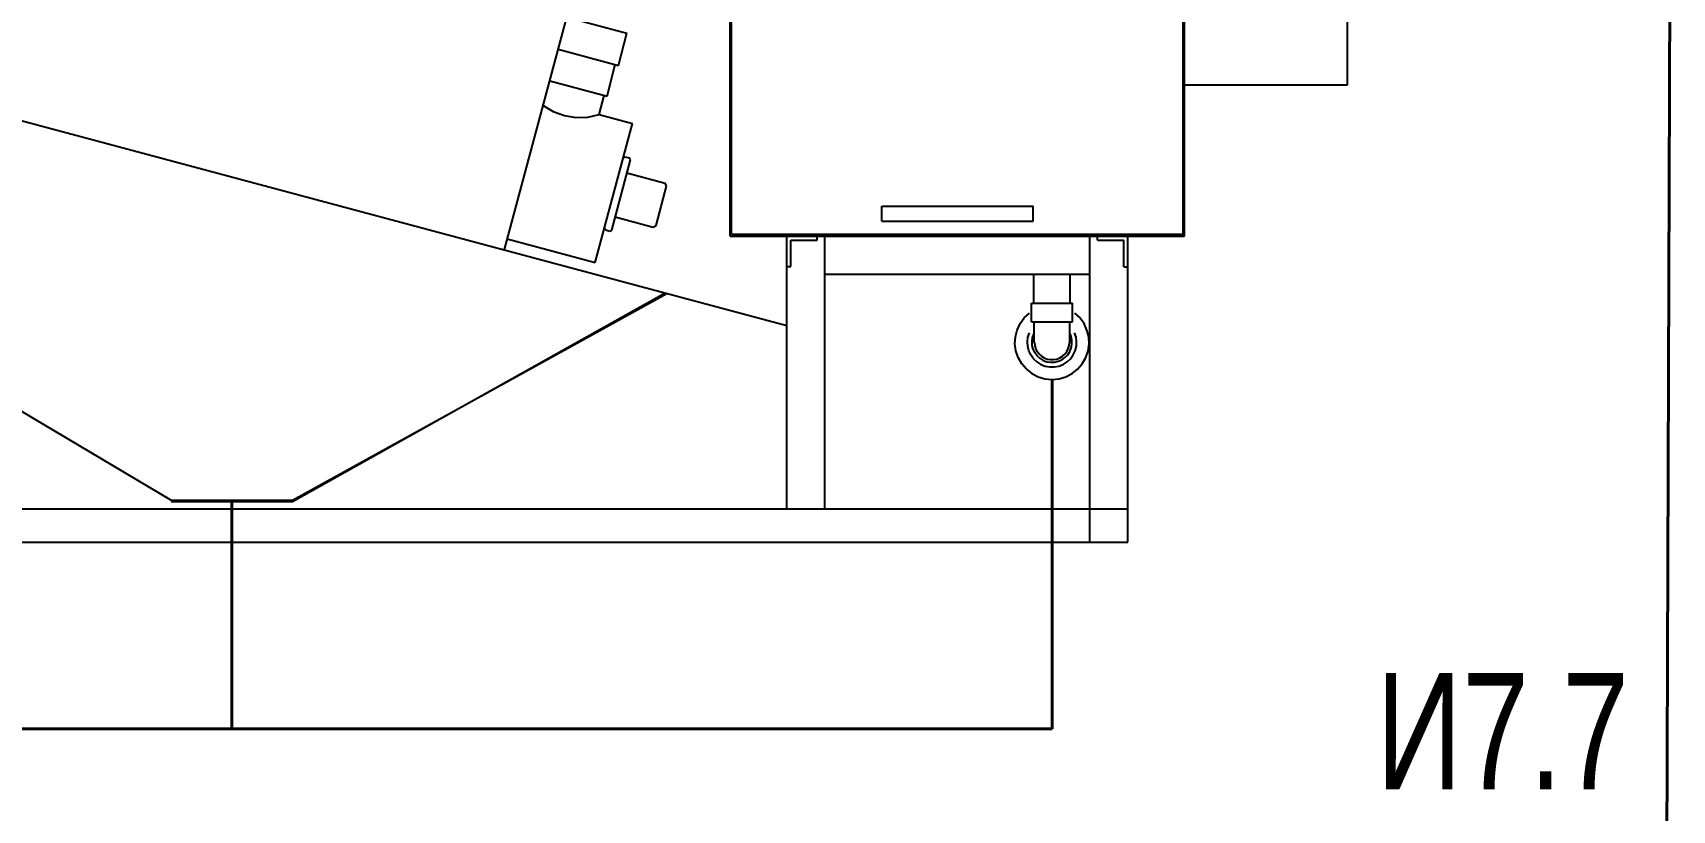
# Model space of a CAD drawing. Extents: x 151310 to 250336, y -70311 to -4848.
# Drawn here: x 223833 to 225495, y -23612 to -22824 of the extents above; entities that cross this region are included whole.
import ezdxf

# ---------------------------------------------------------------- set-up
doc = ezdxf.new("R2010")
doc.units = 0
doc.header["$LTSCALE"] = 300
doc.header["$MEASUREMENT"] = 0
doc.layers.add('1', color=7, linetype='CONTINUOUS')
doc.layers.add('Запорная арматура', color=7, linetype='CONTINUOUS', lineweight=20)
doc.layers.add('И7', color=7, linetype='CONTINUOUS', lineweight=40, true_color=0x1e0a00)
doc.layers.add('К10', color=7, linetype='CONTINUOUS', lineweight=40, true_color=0x006e00)
doc.styles.add('MONARCH', font='monarch', dxfattribs={"width": 0.77})

msp = doc.modelspace()

# ---------------------------------------------------------------- linework, layer by layer
at = {"layer": '1', "ltscale": 0.1}
msp.add_line((225165.9, -22877), (225165.9, -22370.2), dxfattribs=at)
at = {"layer": '1'}
for p, q in [((224540.2, -23030.5), (224540.2, -22416.3)), ((225000.9, -23030.5), (225000.9, -22416.3)), ((224541.7, -23028.2), (224541.7, -22418.6)), ((224999.3, -23028.2), (224999.3, -22418.6)), ((224311.4, -23043.9), (224400.7, -22711.2)), ((224374.7, -22808.3), (224435.6, -22824.7)), ((224427.1, -22857.2), (224435.6, -22824.7)), ((224365.9, -22840.8), (224427.1, -22857.2)), ((224415.4, -22888.5), (224423.7, -22856.3)), ((223703.3, -22881.4), (224597.8, -23121)), ((224357.3, -22872.8), (224415.4, -22888.5)), ((225000.9, -22877), (225165.9, -22877)), ((224350.6, -22897.8), (224360.9, -22903.9)), ((224407.4, -22907.1), (224412.6, -22887.7)), ((224360.9, -22903.9), (224372.1, -22908.1)), ((224372.1, -22908.1), (224383.8, -22910)), ((224383.8, -22910), (224395.8, -22909.6)), ((224395.8, -22909.6), (224407.4, -22907.1)), ((224403.4, -23057), (224441.1, -22916.1)), ((224407.4, -22907.1), (224441.1, -22916.1)), ((223384.2, -22947.5), (223973.6, -23298.1)), ((224431.8, -22951), (224433.7, -22949.9)), ((224433.7, -22949.9), (224438.1, -22951.1)), ((224420.1, -23024.1), (224439.2, -22952.9)), ((224435.6, -22966.3), (224474.2, -22976.6)), ((224439.2, -22952.9), (224438.1, -22951.1)), ((224465.1, -23019.5), (224475.8, -22979.5)), ((224475.8, -22979.5), (224474.2, -22976.6)), ((224693.8, -23015.1), (224693.8, -22999.8)), ((224693.8, -22999.8), (224847.3, -22999.8)), ((224847.3, -23015.1), (224847.3, -22999.8)), ((224423.7, -23010.8), (224462.3, -23021.1)), ((224693.8, -23015.1), (224847.3, -23015.1)), ((224314.3, -23033.1), (224403.4, -23057)), ((224413.8, -23024), (224412.7, -23022.2)), ((224413.8, -23024), (224418.2, -23025.2)), ((224418.2, -23025.2), (224420.1, -23024.1)), ((224462.3, -23021.1), (224465.1, -23019.5)), ((224540.2, -23030.5), (225000.9, -23030.5)), ((224541.7, -23028.2), (224999.3, -23028.2)), ((224597.8, -23306.9), (224597.8, -23030.5)), ((224636.2, -23306.9), (224636.2, -23030.5)), ((224904.9, -23306.9), (224904.9, -23030.5)), ((224943.3, -23340.7), (224943.3, -23030.5)), ((224636.2, -23068.9), (224904.9, -23068.9)), ((224884.9, -23098.1), (224884.9, -23068.9)), ((224096.5, -23299.2), (224474.3, -23087.9)), ((224096.5, -23298.1), (224476.1, -23088.4)), ((224845.7, -23117.3), (224845.7, -23098.1)), ((224845.7, -23098.1), (224887.2, -23098.1)), ((224887.2, -23117.3), (224887.1, -23098.1)), ((224834, -23119), (224838.2, -23113.2)), ((224838.2, -23113.2), (224843.5, -23108.3)), ((224889.4, -23108.3), (224894.7, -23113.2)), ((224898.9, -23119), (224894.7, -23113.2)), ((224828.9, -23139.6), (224829.3, -23132.4)), ((224829.3, -23132.4), (224831, -23125.5)), ((224831, -23125.5), (224834, -23119)), ((224841.5, -23137.3), (224842, -23132.7)), ((224842, -23132.7), (224843.5, -23128.2)), ((224845.7, -23117.3), (224887.2, -23117.3)), ((224846.7, -23133.4), (224848, -23129.6)), ((224848.4, -23138), (224848.4, -23117.3)), ((224885.9, -23132.1), (224884.4, -23128.5)), ((224884.5, -23138), (224884.5, -23117.3)), ((224886.6, -23135.9), (224885.9, -23132.1)), ((224890.9, -23132.7), (224889.4, -23128.2)), ((224891.4, -23137.3), (224890.9, -23132.7)), ((224901.9, -23125.5), (224898.9, -23119)), ((224903.6, -23132.4), (224901.9, -23125.5)), ((224904, -23139.6), (224903.6, -23132.4)), ((224829.9, -23146.7), (224828.9, -23139.6)), ((224832.2, -23153.5), (224829.9, -23146.7)), ((224841.8, -23142), (224841.5, -23137.3)), ((224843, -23146.5), (224841.8, -23142)), ((224845, -23150.8), (224843, -23146.5)), ((224846.2, -23137.2), (224846.7, -23133.4)), ((224846.4, -23141.1), (224846.2, -23137.2)), ((224847.4, -23144.9), (224846.4, -23141.1)), ((224849.1, -23148.4), (224847.4, -23144.9)), ((224849.2, -23141.2), (224848.9, -23138)), ((224851.4, -23151.6), (224849.1, -23148.4)), ((224850, -23144.3), (224849.2, -23141.2)), ((224851.5, -23147.3), (224850, -23144.3)), ((224853.4, -23149.8), (224851.5, -23147.3)), ((224879.5, -23149.8), (224881.4, -23147.3)), ((224881.4, -23147.3), (224882.9, -23144.3)), ((224882.4, -23150.6), (224884.5, -23147.3)), ((224882.9, -23144.3), (224883.8, -23141.2)), ((224883.8, -23141.2), (224884.1, -23138)), ((224884.5, -23147.3), (224885.9, -23143.7)), ((224885.9, -23143.7), (224886.7, -23139.8)), ((224886.7, -23139.8), (224886.6, -23135.9)), ((224887.9, -23150.8), (224889.9, -23146.5)), ((224889.9, -23146.5), (224891.1, -23142)), ((224891.1, -23142), (224891.4, -23137.3)), ((224900.7, -23153.5), (224903, -23146.7)), ((224903, -23146.7), (224904, -23139.6)), ((224835.8, -23159.7), (224832.2, -23153.5)), ((224840.5, -23165.1), (224835.8, -23159.7)), ((224840.5, -23165.1), (224846.1, -23169.6)), ((224847.8, -23154.6), (224845, -23150.8)), ((224847.8, -23154.6), (224851.2, -23157.8)), ((224851.2, -23157.8), (224855.1, -23160.3)), ((224851.4, -23151.6), (224854.3, -23154.2)), ((224853.4, -23149.8), (224855.8, -23152)), ((224854.3, -23154.2), (224857.6, -23156.3)), ((224855.1, -23160.3), (224859.5, -23162)), ((224855.8, -23152), (224858.6, -23153.7)), ((224857.6, -23156.3), (224861.3, -23157.6)), ((224858.6, -23153.7), (224861.6, -23154.9)), ((224859.5, -23162), (224864.1, -23162.9)), ((224861.3, -23157.6), (224865.1, -23158.2)), ((224861.6, -23154.9), (224864.8, -23155.5)), ((224864.1, -23162.9), (224868.8, -23162.9)), ((224864.8, -23155.5), (224868.1, -23155.5)), ((224865.1, -23158.2), (224869.1, -23158.1)), ((224868.1, -23155.5), (224871.3, -23154.9)), ((224868.8, -23162.9), (224873.4, -23162)), ((224869.1, -23158.1), (224872.9, -23157.2)), ((224871.3, -23154.9), (224874.3, -23153.7)), ((224872.9, -23157.2), (224876.4, -23155.7)), ((224873.4, -23162), (224877.8, -23160.3)), ((224874.3, -23153.7), (224877.1, -23152)), ((224876.4, -23155.7), (224879.6, -23153.4)), ((224877.1, -23152), (224879.5, -23149.8)), ((224877.8, -23160.3), (224881.7, -23157.8)), ((224879.6, -23153.4), (224882.4, -23150.6)), ((224881.7, -23157.8), (224885.2, -23154.6)), ((224885.2, -23154.6), (224887.9, -23150.8)), ((224886.8, -23169.6), (224892.4, -23165.1)), ((224892.4, -23165.1), (224897.1, -23159.7)), ((224897.1, -23159.7), (224900.7, -23153.5)), ((224846.1, -23169.6), (224852.5, -23172.9)), ((224852.5, -23172.9), (224859.3, -23174.9)), ((224859.3, -23174.9), (224866.5, -23175.6)), ((224866.5, -23175.6), (224873.6, -23174.9)), ((224873.6, -23174.9), (224880.5, -23172.9)), ((224880.5, -23172.9), (224886.8, -23169.6)), ((223973.6, -23298.1), (224096.5, -23298.1)), ((224904.9, -23340.7), (224904.9, -23295.9)), ((223605.7, -23306.9), (224943.3, -23306.9)), ((223973.6, -23299.2), (224096.5, -23299.2)), ((223626.6, -23340.7), (224943.3, -23340.7))]:
    msp.add_line(p, q, dxfattribs=at)
at = {"layer": '1', "ltscale": 0.3}
for p, q in [((224597.7, -23030.5), (224628.4, -23030.5)), ((224912.5, -23030.5), (224943.2, -23030.6))]:
    msp.add_line(p, q, dxfattribs=at)
at = {"layer": '1', "ltscale": 0.6}
for p, q in [((224597.7, -23061.2), (224597.7, -23030.5)), ((224628.5, -23034.4), (224628.5, -23030.5)), ((224912.5, -23034.4), (224912.5, -23030.5)), ((224943.2, -23061.3), (224943.2, -23030.6)), ((224601.6, -23061.2), (224601.6, -23034.4)), ((224601.6, -23034.4), (224628.5, -23034.4)), ((224912.5, -23034.4), (224939.4, -23034.4)), ((224939.4, -23061.3), (224939.4, -23034.4)), ((224597.7, -23061.2), (224601.6, -23061.2)), ((224939.4, -23061.3), (224943.2, -23061.3))]:
    msp.add_line(p, q, dxfattribs=at)
at = {"layer": '1', "ltscale": 0.5}
for p, q in [((224597.8, -23030.5), (224597.8, -23028.2)), ((224597.8, -23030.5), (224943.3, -23030.5)), ((224943.3, -23030.5), (224943.3, -23028.2))]:
    msp.add_line(p, q, dxfattribs=at)
at = {"layer": '1', "ltscale": 0.2}
msp.add_line((224848, -23098.1), (224848, -23068.9), dxfattribs=at)
at = {"layer": 'И7', "ltscale": 0.4}
msp.add_line((225495.1, -22040.8), (225484.9, -25142.4), dxfattribs=at)
at = {"layer": 'К10', "ltscale": 0.4}
for p, q in [((224866.5, -23175.6), (224866.5, -23529.7)), ((224035, -23299.2), (224035, -23529.7)), ((224866.5, -23529.7), (223022.7, -23529.7))]:
    msp.add_line(p, q, dxfattribs=at)

# ---------------------------------------------------------------- texts
at = {"layer": 'Запорная арматура', "ltscale": 0.4, "insert": (225194.9, -23473.2), "char_height": 118.04, "attachment_point": 1, "style": 'MONARCH'}
msp.add_mtext_dynamic_manual_height_columns('И7.7', width=286.336, gutter_width=44263.9, heights=[0], dxfattribs=at)

doc.saveas('drawing.dxf')
